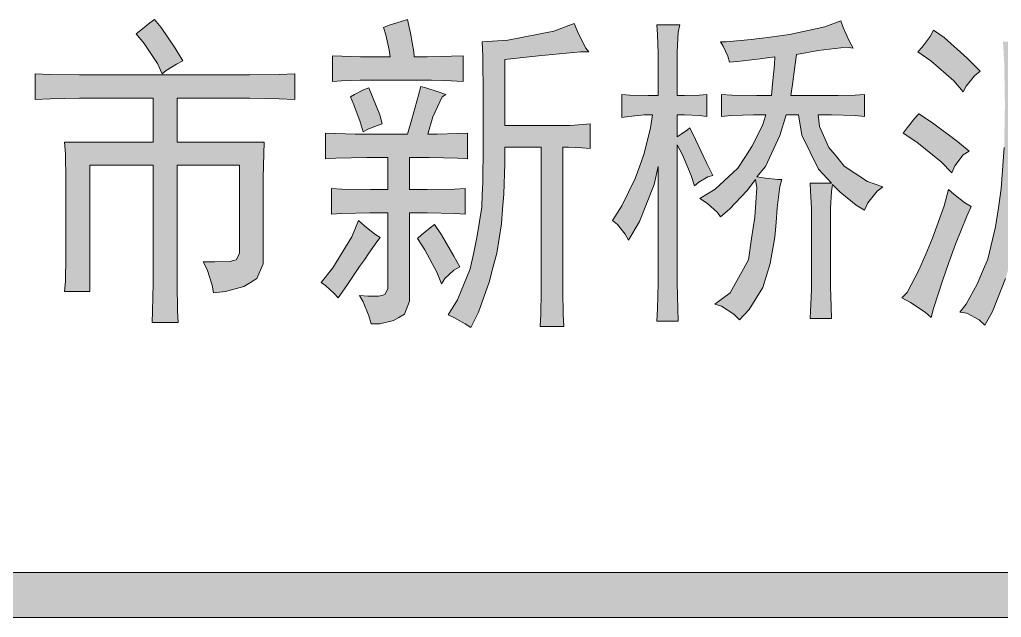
# Model space of a CAD drawing. Header units: millimetres. Extents: x 0 to 414, y 0 to 292.
# Drawn here: x 375.33 to 384.6, y 59.62 to 65.26 of the extents above; entities that cross this region are included whole.
import ezdxf

# ---------------------------------------------------------------- set-up
doc = ezdxf.new("R2010")
doc.units = ezdxf.units.MM

msp = doc.modelspace()

# ---------------------------------------------------------------- hatches: boundary and pattern name
h = msp.add_hatch(color=0)
h.dxf.hatch_style = 2
h.paths.add_polyline_path([(376.600861, 65.260361), (376.664361, 65.186278), (376.798417, 64.99225), (376.868972, 64.872306), (376.809, 64.840556), (376.71375, 64.780583), (376.674944, 64.748833), (376.629083, 64.847611), (376.505611, 65.034583), (376.428, 65.126306), (376.473861, 65.161583), (376.558528, 65.228611)])
h = msp.add_hatch(color=0)
h.dxf.hatch_style = 2
h.paths.add_polyline_path([(378.989167, 65.260361), (379.017389, 65.133361), (379.049139, 64.956972), (379.052667, 64.907583), (379.176139, 64.907583), (379.405444, 64.914639), (379.514806, 64.918167), (379.514806, 64.67475), (379.401917, 64.681806), (379.218472, 64.688861), (379.147917, 64.688861), (378.636389, 64.688861), (378.544667, 64.688861), (378.368278, 64.681806), (378.283611, 64.67475), (378.283611, 64.918167), (378.371806, 64.914639), (378.548194, 64.907583), (378.636389, 64.907583), (378.826889, 64.907583), (378.816306, 64.974611), (378.784556, 65.115722), (378.763389, 65.186278), (378.816306, 65.207444), (378.929194, 65.242722)])
h = msp.add_hatch(color=0)
h.dxf.hatch_style = 2
h.paths.add_polyline_path([(383.197806, 64.99225), (383.134306, 64.999306), (382.866194, 64.967556), (382.661583, 64.932278), (382.651, 64.840556), (382.626306, 64.646528), (382.608667, 64.544222), (382.993194, 64.544222), (383.056694, 64.544222), (383.215444, 64.54775), (383.303639, 64.554806), (383.303639, 64.346667), (383.215444, 64.353722), (382.993194, 64.360778), (382.866194, 64.360778), (382.880306, 64.251417), (382.9685, 64.053861), (383.042583, 63.965667), (383.113139, 63.877472), (383.331861, 63.732833), (383.4765, 63.679917), (383.423583, 63.641111), (383.335389, 63.53175), (383.303639, 63.461194), (383.226028, 63.507056), (383.074333, 63.630528), (383.003778, 63.704611), (382.993194, 63.637583), (382.982611, 63.478833), (382.982611, 63.387111), (382.982611, 62.826194), (382.982611, 62.741528), (382.989667, 62.5475), (382.993194, 62.438139), (382.792111, 62.438139), (382.795639, 62.508694), (382.802694, 62.70625), (382.802694, 62.826194), (382.802694, 63.387111), (382.802694, 63.478833), (382.795639, 63.641111), (382.792111, 63.715194), (382.993194, 63.715194), (382.869722, 63.84925), (382.7145, 64.170278), (382.68275, 64.360778), (382.566333, 64.360778), (382.506361, 64.16675), (382.368778, 63.873944), (382.287639, 63.775167), (382.368778, 63.764583), (382.485194, 63.750472), (382.524, 63.750472), (382.506361, 63.683444), (382.481667, 63.482361), (382.471083, 63.344778), (382.456972, 63.207194), (382.414639, 62.956722), (382.379361, 62.843833), (382.344083, 62.730944), (382.217083, 62.522806), (382.125361, 62.424028), (382.072444, 62.480472), (381.956028, 62.554556), (381.892528, 62.572194), (382.037167, 62.681556), (382.210028, 62.992), (382.23825, 63.193083), (382.27, 63.394167), (382.287639, 63.672861), (382.277056, 63.750472), (382.195917, 63.648167), (382.030111, 63.471778), (381.945444, 63.397694), (381.917222, 63.440028), (381.821972, 63.524694), (381.751417, 63.570556), (381.896056, 63.65875), (382.107722, 63.856306), (382.17475, 63.958611), (382.241778, 64.060917), (382.340556, 64.262), (382.372306, 64.360778), (382.255889, 64.360778), (382.04775, 64.353722), (381.956028, 64.346667), (381.956028, 64.554806), (382.051278, 64.54775), (382.287639, 64.544222), (382.425222, 64.544222), (382.435806, 64.653583), (382.453444, 64.8335), (382.456972, 64.907583), (382.319389, 64.889944), (382.104194, 64.86525), (382.030111, 64.858194), (382.016, 64.914639), (381.970139, 65.009889), (381.945444, 65.052222), (381.998361, 65.052222), (382.234722, 65.073389), (382.414639, 65.094556), (382.598083, 65.11925), (382.929694, 65.193333), (383.081389, 65.249778), (383.102556, 65.186278), (383.159, 65.059278)])
h = msp.add_hatch(color=0)
h.dxf.hatch_style = 2
h.paths.add_polyline_path([(380.703667, 64.956972), (380.622528, 64.956972), (380.227417, 64.918167), (379.909917, 64.882889), (379.909917, 64.262), (380.467306, 64.262), (380.527278, 64.262), (380.647222, 64.269056), (380.71425, 64.276111), (380.71425, 64.043278), (380.636639, 64.050333), (380.509639, 64.057389), (380.456722, 64.057389), (380.456722, 62.8015), (380.456722, 62.699194), (380.46025, 62.480472), (380.467306, 62.364056), (380.241528, 62.364056), (380.248583, 62.480472), (380.252111, 62.692139), (380.252111, 62.790917), (380.252111, 64.057389), (379.909917, 64.057389), (379.909917, 63.902167), (379.899333, 63.612889), (379.88875, 63.471778), (379.878167, 63.330667), (379.832306, 63.0555), (379.797028, 62.917917), (379.76175, 62.780333), (379.659444, 62.498111), (379.588889, 62.353472), (379.535972, 62.38875), (379.426611, 62.448722), (379.373694, 62.473417), (379.461889, 62.614528), (379.581833, 62.907333), (379.617111, 63.062556), (379.648861, 63.217778), (379.691194, 63.489417), (379.694722, 63.605833), (379.701778, 63.72225), (379.705306, 64.067972), (379.705306, 64.300806), (379.705306, 64.537167), (379.701778, 64.914639), (379.694722, 65.052222), (379.938139, 65.066333), (380.372056, 65.151), (380.562556, 65.225083), (380.604889, 65.126306), (380.675444, 64.99225)])
h = msp.add_hatch(color=0)
h.dxf.hatch_style = 2
h.paths.add_polyline_path([(381.6985, 63.6905), (381.66675, 63.789278), (381.585611, 63.983306), (381.536222, 64.078556), (381.536222, 62.886167), (381.536222, 62.773278), (381.543278, 62.533389), (381.546806, 62.413444), (381.345722, 62.413444), (381.34925, 62.533389), (381.356306, 62.773278), (381.356306, 62.886167), (381.356306, 63.873944), (381.3175, 63.704611), (381.179917, 63.355361), (381.077611, 63.178972), (381.045861, 63.235417), (380.971778, 63.327139), (380.925917, 63.362417), (381.014111, 63.503528), (381.141111, 63.761056), (381.183444, 63.881), (381.225778, 63.997417), (381.28575, 64.237306), (381.303389, 64.360778), (381.225778, 64.360778), (381.081139, 64.346667), (381.014111, 64.336083), (381.014111, 64.554806), (381.088194, 64.54775), (381.261056, 64.544222), (381.356306, 64.544222), (381.356306, 64.847611), (381.356306, 64.939333), (381.34925, 65.11925), (381.345722, 65.210972), (381.560917, 65.210972), (381.546806, 65.140417), (381.536222, 64.956972), (381.536222, 64.847611), (381.536222, 64.544222), (381.606778, 64.544222), (381.747889, 64.54775), (381.814917, 64.554806), (381.814917, 64.346667), (381.747889, 64.353722), (381.606778, 64.360778), (381.536222, 64.360778), (381.536222, 64.152639), (381.575028, 64.177333), (381.635, 64.219667), (381.656167, 64.237306), (381.709083, 64.127944), (381.814917, 63.902167), (381.871361, 63.789278), (381.8255, 63.775167), (381.740833, 63.725778)])
h = msp.add_hatch(color=0)
h.dxf.hatch_style = 2
h.paths.add_polyline_path([(383.956278, 65.161583), (384.055056, 65.091028), (384.273778, 64.897), (384.39725, 64.773528), (384.344333, 64.731194), (384.263194, 64.632417), (384.234972, 64.5795), (384.146778, 64.681806), (383.931583, 64.872306), (383.808111, 64.956972), (383.850444, 64.999306), (383.924528, 65.101611)])
h = msp.add_hatch(color=0)
h.dxf.hatch_style = 2
h.paths.add_polyline_path([(384.439583, 62.374639), (384.386667, 62.424028), (384.27025, 62.487528), (384.203222, 62.498111), (384.263194, 62.572194), (384.369028, 62.762694), (384.418417, 62.882639), (384.467806, 62.999056), (384.541889, 63.302444), (384.570111, 63.482361), (384.594806, 63.665806), (384.623028, 64.053861), (384.626556, 64.254944), (384.630083, 64.459556), (384.623028, 64.858194), (384.612444, 65.052222), (385.801306, 65.052222), (385.868333, 65.052222), (386.051778, 65.059278), (386.164667, 65.066333), (386.164667, 64.8335), (386.072944, 64.840556), (385.8895, 64.847611), (385.801306, 64.847611), (384.834694, 64.847611), (384.834694, 64.604194), (384.824111, 64.110306), (384.81, 63.859833), (384.795889, 63.612889), (384.735917, 63.178972), (384.686528, 62.995528), (384.637139, 62.815611), (384.513667, 62.505167)])
h = msp.add_hatch(color=0)
h.dxf.hatch_style = 2
h.paths.add_polyline_path([(377.373444, 64.73825), (377.500444, 64.73825), (377.779139, 64.741778), (377.927306, 64.748833), (377.927306, 64.505417), (377.779139, 64.512472), (377.500444, 64.519528), (377.373444, 64.519528), (376.816056, 64.519528), (376.816056, 64.10325), (377.638028, 64.10325), (377.6345, 63.993889), (377.627444, 63.768111), (377.627444, 63.655222), (377.627444, 63.059028), (377.627444, 62.953194), (377.567472, 62.815611), (377.5075, 62.776806), (377.444, 62.741528), (377.271139, 62.692139), (377.15825, 62.681556), (377.147667, 62.752111), (377.098278, 62.900278), (377.063, 62.974361), (377.172361, 62.974361), (377.317, 62.977889), (377.345222, 62.984944), (377.373444, 62.992), (377.405194, 63.051972), (377.405194, 63.104889), (377.405194, 63.884528), (376.816056, 63.884528), (376.816056, 62.924972), (376.816056, 62.773278), (376.819583, 62.508694), (376.826639, 62.399333), (376.579694, 62.399333), (376.583222, 62.508694), (376.590278, 62.773278), (376.590278, 62.924972), (376.590278, 63.884528), (375.990556, 63.884528), (375.990556, 62.692139), (375.754194, 62.692139), (375.76125, 62.790917), (375.764778, 63.020222), (375.764778, 63.154278), (375.764778, 63.605833), (375.764778, 63.746944), (375.76125, 63.993889), (375.754194, 64.10325), (376.590278, 64.10325), (376.590278, 64.519528), (376.032889, 64.519528), (375.895306, 64.519528), (375.616611, 64.512472), (375.4755, 64.505417), (375.4755, 64.748833), (375.616611, 64.741778), (375.895306, 64.73825), (376.032889, 64.73825)])
h = msp.add_hatch(color=0)
h.dxf.hatch_style = 2
h.paths.add_polyline_path([(379.352528, 64.554806), (379.31725, 64.530111), (379.229056, 64.343139), (379.183194, 64.177333), (379.271389, 64.177333), (379.461889, 64.184389), (379.557139, 64.187917), (379.557139, 63.9445), (379.465417, 63.951556), (379.193778, 63.958611), (379.010333, 63.958611), (379.010333, 63.655222), (379.176139, 63.655222), (379.437194, 63.65875), (379.535972, 63.665806), (379.535972, 63.422389), (379.437194, 63.429444), (379.176139, 63.4365), (379.010333, 63.4365), (379.010333, 62.692139), (379.010333, 62.600417), (378.960944, 62.480472), (378.908028, 62.448722), (378.858639, 62.4205), (378.728111, 62.38875), (378.646972, 62.38875), (378.625806, 62.462833), (378.572889, 62.596889), (378.537611, 62.656861), (378.615222, 62.649806), (378.717528, 62.649806), (378.749278, 62.656861), (378.7775, 62.663917), (378.805722, 62.716833), (378.805722, 62.766222), (378.805722, 63.4365), (378.636389, 63.4365), (378.368278, 63.429444), (378.273028, 63.422389), (378.273028, 63.665806), (378.371806, 63.65875), (378.639917, 63.655222), (378.805722, 63.655222), (378.805722, 63.958611), (378.608167, 63.958611), (378.315361, 63.951556), (378.216583, 63.9445), (378.216583, 64.187917), (378.315361, 64.184389), (378.495278, 64.177333), (378.583472, 64.177333), (378.989167, 64.177333), (379.0315, 64.321972), (379.095, 64.54775), (379.116167, 64.628889), (379.162028, 64.614778), (379.278444, 64.5795)])
h = msp.add_hatch(color=0)
h.dxf.hatch_style = 2
h.paths.add_polyline_path([(378.625806, 64.614778), (378.661083, 64.530111), (378.728111, 64.360778), (378.752806, 64.276111), (378.706944, 64.262), (378.615222, 64.226722), (378.572889, 64.202028), (378.544667, 64.29375), (378.484694, 64.456028), (378.452944, 64.530111), (378.49175, 64.554806), (378.576417, 64.597139)])
h = msp.add_hatch(color=0)
h.dxf.hatch_style = 2
h.paths.add_polyline_path([(383.818694, 64.371361), (383.945694, 64.286694), (384.182056, 64.110306), (384.291417, 64.018583), (384.234972, 63.983306), (384.157361, 63.881), (384.129139, 63.813972), (384.026833, 63.916278), (383.797528, 64.10325), (383.670528, 64.187917), (383.705806, 64.237306), (383.779889, 64.329028)])
h = msp.add_hatch(color=0)
h.dxf.hatch_style = 2
h.paths.add_polyline_path([(384.312583, 63.496472), (384.27025, 63.40475), (384.164417, 63.140167), (384.100917, 62.967306), (384.040944, 62.794444), (383.956278, 62.533389), (383.935111, 62.448722), (383.878667, 62.498111), (383.737556, 62.589833), (383.656417, 62.632167), (383.705806, 62.685083), (383.818694, 62.893222), (383.882194, 63.044917), (383.945694, 63.196611), (384.055056, 63.503528), (384.097389, 63.655222), (384.146778, 63.612889), (384.252611, 63.53175)])
h = msp.add_hatch(color=0)
h.dxf.hatch_style = 2
h.paths.add_polyline_path([(378.731639, 63.203667), (378.699889, 63.161333), (378.625806, 63.0555), (378.583472, 62.992), (378.537611, 62.9285), (378.417667, 62.748583), (378.336528, 62.632167), (378.297722, 62.6745), (378.216583, 62.748583), (378.17425, 62.776806), (378.287139, 62.917917), (378.463528, 63.210722), (378.527028, 63.362417), (378.583472, 63.313028), (378.68225, 63.235417)])
h = msp.add_hatch(color=0)
h.dxf.hatch_style = 2
h.paths.add_polyline_path([(379.246694, 63.327139), (379.310194, 63.228361), (379.426611, 63.027278), (379.483056, 62.924972), (379.426611, 62.893222), (379.341944, 62.815611), (379.310194, 62.766222), (379.267861, 62.875583), (379.154972, 63.08725), (379.084417, 63.193083), (379.123222, 63.228361), (379.204361, 63.295389)])
h = msp.add_hatch(color=0)
h.dxf.hatch_style = 2
h.paths.add_polyline_path([(355.134333, 59.615917), (355.134333, 60.03925), (404.410333, 60.03925), (404.410333, 59.615917)])

# ---------------------------------------------------------------- linework, layer by layer
at = {"color": 0, "lineweight": 0}
for points in [[(376.600861, 65.260361), (376.664361, 65.186278), (376.798417, 64.99225), (376.868972, 64.872306), (376.809, 64.840556), (376.71375, 64.780583), (376.674944, 64.748833), (376.629083, 64.847611), (376.505611, 65.034583), (376.428, 65.126306), (376.473861, 65.161583), (376.558528, 65.228611)], [(378.989167, 65.260361), (379.017389, 65.133361), (379.049139, 64.956972), (379.052667, 64.907583), (379.176139, 64.907583), (379.405444, 64.914639), (379.514806, 64.918167), (379.514806, 64.67475), (379.401917, 64.681806), (379.218472, 64.688861), (379.147917, 64.688861), (378.636389, 64.688861), (378.544667, 64.688861), (378.368278, 64.681806), (378.283611, 64.67475), (378.283611, 64.918167), (378.371806, 64.914639), (378.548194, 64.907583), (378.636389, 64.907583), (378.826889, 64.907583), (378.816306, 64.974611), (378.784556, 65.115722), (378.763389, 65.186278), (378.816306, 65.207444), (378.929194, 65.242722)], [(383.197806, 64.99225), (383.134306, 64.999306), (382.866194, 64.967556), (382.661583, 64.932278), (382.651, 64.840556), (382.626306, 64.646528), (382.608667, 64.544222), (382.993194, 64.544222), (383.056694, 64.544222), (383.215444, 64.54775), (383.303639, 64.554806), (383.303639, 64.346667), (383.215444, 64.353722), (382.993194, 64.360778), (382.866194, 64.360778), (382.880306, 64.251417), (382.9685, 64.053861), (383.042583, 63.965667), (383.113139, 63.877472), (383.331861, 63.732833), (383.4765, 63.679917), (383.423583, 63.641111), (383.335389, 63.53175), (383.303639, 63.461194), (383.226028, 63.507056), (383.074333, 63.630528), (383.003778, 63.704611), (382.993194, 63.637583), (382.982611, 63.478833), (382.982611, 63.387111), (382.982611, 62.826194), (382.982611, 62.741528), (382.989667, 62.5475), (382.993194, 62.438139), (382.792111, 62.438139), (382.795639, 62.508694), (382.802694, 62.70625), (382.802694, 62.826194), (382.802694, 63.387111), (382.802694, 63.478833), (382.795639, 63.641111), (382.792111, 63.715194), (382.993194, 63.715194), (382.869722, 63.84925), (382.7145, 64.170278), (382.68275, 64.360778), (382.566333, 64.360778), (382.506361, 64.16675), (382.368778, 63.873944), (382.287639, 63.775167), (382.368778, 63.764583), (382.485194, 63.750472), (382.524, 63.750472), (382.506361, 63.683444), (382.481667, 63.482361), (382.471083, 63.344778), (382.456972, 63.207194), (382.414639, 62.956722), (382.379361, 62.843833), (382.344083, 62.730944), (382.217083, 62.522806), (382.125361, 62.424028), (382.072444, 62.480472), (381.956028, 62.554556), (381.892528, 62.572194), (382.037167, 62.681556), (382.210028, 62.992), (382.23825, 63.193083), (382.27, 63.394167), (382.287639, 63.672861), (382.277056, 63.750472), (382.195917, 63.648167), (382.030111, 63.471778), (381.945444, 63.397694), (381.917222, 63.440028), (381.821972, 63.524694), (381.751417, 63.570556), (381.896056, 63.65875), (382.107722, 63.856306), (382.17475, 63.958611), (382.241778, 64.060917), (382.340556, 64.262), (382.372306, 64.360778), (382.255889, 64.360778), (382.04775, 64.353722), (381.956028, 64.346667), (381.956028, 64.554806), (382.051278, 64.54775), (382.287639, 64.544222), (382.425222, 64.544222), (382.435806, 64.653583), (382.453444, 64.8335), (382.456972, 64.907583), (382.319389, 64.889944), (382.104194, 64.86525), (382.030111, 64.858194), (382.016, 64.914639), (381.970139, 65.009889), (381.945444, 65.052222), (381.998361, 65.052222), (382.234722, 65.073389), (382.414639, 65.094556), (382.598083, 65.11925), (382.929694, 65.193333), (383.081389, 65.249778), (383.102556, 65.186278), (383.159, 65.059278)], [(380.703667, 64.956972), (380.622528, 64.956972), (380.227417, 64.918167), (379.909917, 64.882889), (379.909917, 64.262), (380.467306, 64.262), (380.527278, 64.262), (380.647222, 64.269056), (380.71425, 64.276111), (380.71425, 64.043278), (380.636639, 64.050333), (380.509639, 64.057389), (380.456722, 64.057389), (380.456722, 62.8015), (380.456722, 62.699194), (380.46025, 62.480472), (380.467306, 62.364056), (380.241528, 62.364056), (380.248583, 62.480472), (380.252111, 62.692139), (380.252111, 62.790917), (380.252111, 64.057389), (379.909917, 64.057389), (379.909917, 63.902167), (379.899333, 63.612889), (379.88875, 63.471778), (379.878167, 63.330667), (379.832306, 63.0555), (379.797028, 62.917917), (379.76175, 62.780333), (379.659444, 62.498111), (379.588889, 62.353472), (379.535972, 62.38875), (379.426611, 62.448722), (379.373694, 62.473417), (379.461889, 62.614528), (379.581833, 62.907333), (379.617111, 63.062556), (379.648861, 63.217778), (379.691194, 63.489417), (379.694722, 63.605833), (379.701778, 63.72225), (379.705306, 64.067972), (379.705306, 64.300806), (379.705306, 64.537167), (379.701778, 64.914639), (379.694722, 65.052222), (379.938139, 65.066333), (380.372056, 65.151), (380.562556, 65.225083), (380.604889, 65.126306), (380.675444, 64.99225)], [(381.6985, 63.6905), (381.66675, 63.789278), (381.585611, 63.983306), (381.536222, 64.078556), (381.536222, 62.886167), (381.536222, 62.773278), (381.543278, 62.533389), (381.546806, 62.413444), (381.345722, 62.413444), (381.34925, 62.533389), (381.356306, 62.773278), (381.356306, 62.886167), (381.356306, 63.873944), (381.3175, 63.704611), (381.179917, 63.355361), (381.077611, 63.178972), (381.045861, 63.235417), (380.971778, 63.327139), (380.925917, 63.362417), (381.014111, 63.503528), (381.141111, 63.761056), (381.183444, 63.881), (381.225778, 63.997417), (381.28575, 64.237306), (381.303389, 64.360778), (381.225778, 64.360778), (381.081139, 64.346667), (381.014111, 64.336083), (381.014111, 64.554806), (381.088194, 64.54775), (381.261056, 64.544222), (381.356306, 64.544222), (381.356306, 64.847611), (381.356306, 64.939333), (381.34925, 65.11925), (381.345722, 65.210972), (381.560917, 65.210972), (381.546806, 65.140417), (381.536222, 64.956972), (381.536222, 64.847611), (381.536222, 64.544222), (381.606778, 64.544222), (381.747889, 64.54775), (381.814917, 64.554806), (381.814917, 64.346667), (381.747889, 64.353722), (381.606778, 64.360778), (381.536222, 64.360778), (381.536222, 64.152639), (381.575028, 64.177333), (381.635, 64.219667), (381.656167, 64.237306), (381.709083, 64.127944), (381.814917, 63.902167), (381.871361, 63.789278), (381.8255, 63.775167), (381.740833, 63.725778)], [(383.956278, 65.161583), (384.055056, 65.091028), (384.273778, 64.897), (384.39725, 64.773528), (384.344333, 64.731194), (384.263194, 64.632417), (384.234972, 64.5795), (384.146778, 64.681806), (383.931583, 64.872306), (383.808111, 64.956972), (383.850444, 64.999306), (383.924528, 65.101611)], [(377.373444, 64.73825), (377.500444, 64.73825), (377.779139, 64.741778), (377.927306, 64.748833), (377.927306, 64.505417), (377.779139, 64.512472), (377.500444, 64.519528), (377.373444, 64.519528), (376.816056, 64.519528), (376.816056, 64.10325), (377.638028, 64.10325), (377.6345, 63.993889), (377.627444, 63.768111), (377.627444, 63.655222), (377.627444, 63.059028), (377.627444, 62.953194), (377.567472, 62.815611), (377.5075, 62.776806), (377.444, 62.741528), (377.271139, 62.692139), (377.15825, 62.681556), (377.147667, 62.752111), (377.098278, 62.900278), (377.063, 62.974361), (377.172361, 62.974361), (377.317, 62.977889), (377.345222, 62.984944), (377.373444, 62.992), (377.405194, 63.051972), (377.405194, 63.104889), (377.405194, 63.884528), (376.816056, 63.884528), (376.816056, 62.924972), (376.816056, 62.773278), (376.819583, 62.508694), (376.826639, 62.399333), (376.579694, 62.399333), (376.583222, 62.508694), (376.590278, 62.773278), (376.590278, 62.924972), (376.590278, 63.884528), (375.990556, 63.884528), (375.990556, 62.692139), (375.754194, 62.692139), (375.76125, 62.790917), (375.764778, 63.020222), (375.764778, 63.154278), (375.764778, 63.605833), (375.764778, 63.746944), (375.76125, 63.993889), (375.754194, 64.10325), (376.590278, 64.10325), (376.590278, 64.519528), (376.032889, 64.519528), (375.895306, 64.519528), (375.616611, 64.512472), (375.4755, 64.505417), (375.4755, 64.748833), (375.616611, 64.741778), (375.895306, 64.73825), (376.032889, 64.73825)], [(379.352528, 64.554806), (379.31725, 64.530111), (379.229056, 64.343139), (379.183194, 64.177333), (379.271389, 64.177333), (379.461889, 64.184389), (379.557139, 64.187917), (379.557139, 63.9445), (379.465417, 63.951556), (379.193778, 63.958611), (379.010333, 63.958611), (379.010333, 63.655222), (379.176139, 63.655222), (379.437194, 63.65875), (379.535972, 63.665806), (379.535972, 63.422389), (379.437194, 63.429444), (379.176139, 63.4365), (379.010333, 63.4365), (379.010333, 62.692139), (379.010333, 62.600417), (378.960944, 62.480472), (378.908028, 62.448722), (378.858639, 62.4205), (378.728111, 62.38875), (378.646972, 62.38875), (378.625806, 62.462833), (378.572889, 62.596889), (378.537611, 62.656861), (378.615222, 62.649806), (378.717528, 62.649806), (378.749278, 62.656861), (378.7775, 62.663917), (378.805722, 62.716833), (378.805722, 62.766222), (378.805722, 63.4365), (378.636389, 63.4365), (378.368278, 63.429444), (378.273028, 63.422389), (378.273028, 63.665806), (378.371806, 63.65875), (378.639917, 63.655222), (378.805722, 63.655222), (378.805722, 63.958611), (378.608167, 63.958611), (378.315361, 63.951556), (378.216583, 63.9445), (378.216583, 64.187917), (378.315361, 64.184389), (378.495278, 64.177333), (378.583472, 64.177333), (378.989167, 64.177333), (379.0315, 64.321972), (379.095, 64.54775), (379.116167, 64.628889), (379.162028, 64.614778), (379.278444, 64.5795)], [(378.625806, 64.614778), (378.661083, 64.530111), (378.728111, 64.360778), (378.752806, 64.276111), (378.706944, 64.262), (378.615222, 64.226722), (378.572889, 64.202028), (378.544667, 64.29375), (378.484694, 64.456028), (378.452944, 64.530111), (378.49175, 64.554806), (378.576417, 64.597139)], [(383.818694, 64.371361), (383.945694, 64.286694), (384.182056, 64.110306), (384.291417, 64.018583), (384.234972, 63.983306), (384.157361, 63.881), (384.129139, 63.813972), (384.026833, 63.916278), (383.797528, 64.10325), (383.670528, 64.187917), (383.705806, 64.237306), (383.779889, 64.329028)], [(384.312583, 63.496472), (384.27025, 63.40475), (384.164417, 63.140167), (384.100917, 62.967306), (384.040944, 62.794444), (383.956278, 62.533389), (383.935111, 62.448722), (383.878667, 62.498111), (383.737556, 62.589833), (383.656417, 62.632167), (383.705806, 62.685083), (383.818694, 62.893222), (383.882194, 63.044917), (383.945694, 63.196611), (384.055056, 63.503528), (384.097389, 63.655222), (384.146778, 63.612889), (384.252611, 63.53175)], [(378.731639, 63.203667), (378.699889, 63.161333), (378.625806, 63.0555), (378.583472, 62.992), (378.537611, 62.9285), (378.417667, 62.748583), (378.336528, 62.632167), (378.297722, 62.6745), (378.216583, 62.748583), (378.17425, 62.776806), (378.287139, 62.917917), (378.463528, 63.210722), (378.527028, 63.362417), (378.583472, 63.313028), (378.68225, 63.235417)], [(379.246694, 63.327139), (379.310194, 63.228361), (379.426611, 63.027278), (379.483056, 62.924972), (379.426611, 62.893222), (379.341944, 62.815611), (379.310194, 62.766222), (379.267861, 62.875583), (379.154972, 63.08725), (379.084417, 63.193083), (379.123222, 63.228361), (379.204361, 63.295389)], [(355.134333, 59.615917), (355.134333, 60.03925), (404.410333, 60.03925), (404.410333, 59.615917)]]:
    msp.add_lwpolyline(points, close=True, dxfattribs=at)
msp.add_lwpolyline([(384.637139, 62.815611), (384.513667, 62.505167), (384.439583, 62.374639), (384.386667, 62.424028), (384.27025, 62.487528), (384.203222, 62.498111), (384.263194, 62.572194), (384.369028, 62.762694), (384.418417, 62.882639), (384.467806, 62.999056), (384.541889, 63.302444), (384.570111, 63.482361), (384.594806, 63.665806), (384.623028, 64.053861)], dxfattribs=at)

doc.saveas('drawing.dxf')
